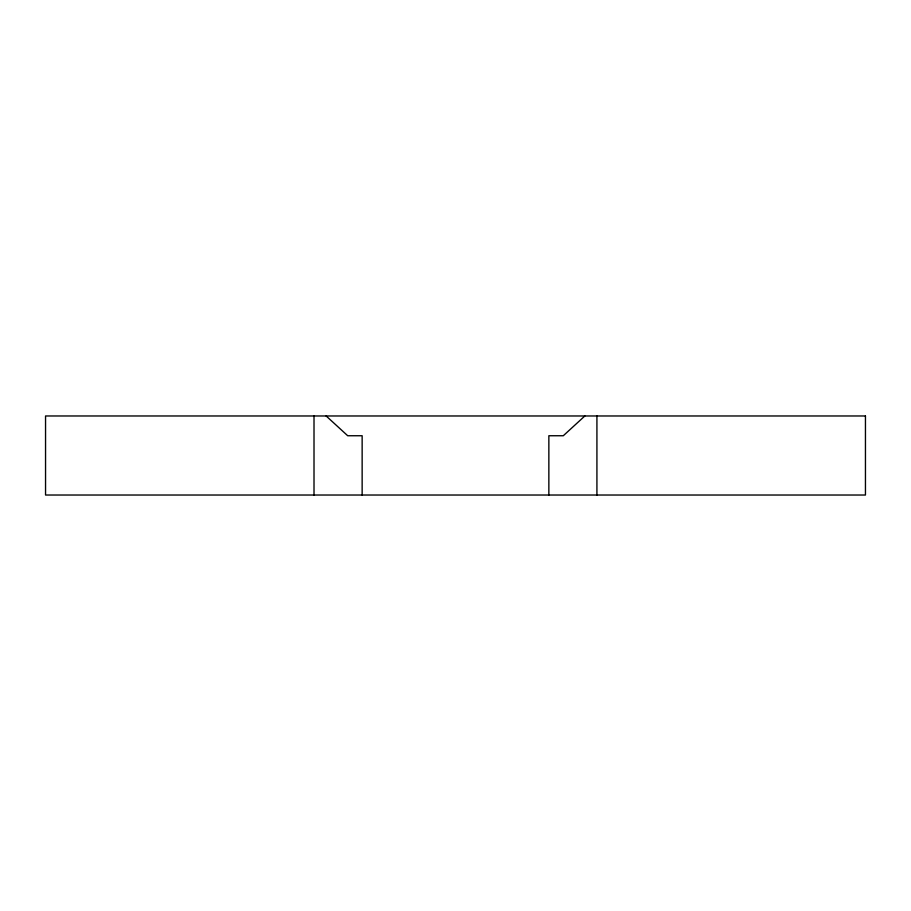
<?xml version="1.0" encoding="UTF-8"?>
<svg xmlns="http://www.w3.org/2000/svg" width="911" height="911" viewBox="0 0 911 911"><rect width="100%" height="100%" fill="white"/><g stroke="black" fill="none" stroke-linecap="round" stroke-linejoin="round"><path stroke-width="1.37" d="M584.851 415.974L563.294 435.743L548.855 435.743L548.855 495.026M326.149 415.974L347.706 435.743L362.145 435.743L362.145 495.026M596.921 415.974L596.921 495.026M314.01 415.974L314.01 495.026M865.45 415.974L45.55 415.974L45.55 495.026L865.45 495.026L865.45 415.974"/></g></svg>
